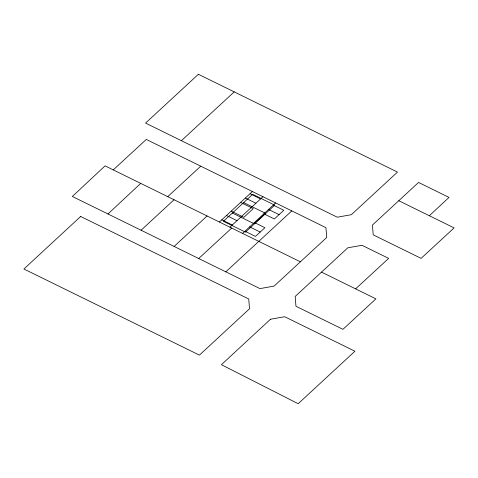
<?xml version="1.0" encoding="UTF-8"?>
<svg xmlns="http://www.w3.org/2000/svg" width="478" height="478" viewBox="0 0 478 478"><rect width="100%" height="100%" fill="white"/><g stroke="black" fill="none" stroke-linecap="round" stroke-linejoin="round"><path stroke-width="0.72" d="M107.974 213.977L140.705 183.385M429.334 215.739L449.021 197.414L418.555 182.447L372.434 225.048L373.21 234.853L421.094 258.359L454.1 227.898L398.783 200.73M141.088 230.235L174.046 199.75M113.256 169.899L146.292 139.439L325.936 227.653L326.725 237.482L274.109 286.095L259.966 288.604L72.339 196.476L105.07 165.872L300.393 261.807M181.395 140.681L234.214 91.884M167.718 196.649L200.754 166.183M174.112 246.445L207.088 215.978M219.396 222.025L252.396 191.529M229.936 227.193L262.96 196.721M198.723 258.532L231.711 228.06M242.591 233.401L275.603 202.935M225.831 271.839L291.795 210.894M355.59 288.879L388.65 258.389L361.971 245.292L347.829 247.795L295.183 296.45L295.96 306.255L342.941 329.33L375.923 298.852L321.509 272.125M250.078 193.704L260.612 198.884M273.255 205.098L283.795 210.272L274.354 218.984L263.82 213.809M245.357 198.059L255.897 203.24M268.534 209.454L279.074 214.628M243.69 202.582L265.451 213.278L254.135 223.734L232.362 213.033M240.637 202.415L253.28 208.629L243.846 217.341L231.203 211.127M254.38 222.515L264.914 227.695L255.479 236.407L244.939 231.227M226.482 215.482L237.016 220.663M249.659 226.871L260.199 232.051M221.762 219.838L232.302 225.013M80.663 216.474L23.9 269.006L199.416 355.124L249.522 308.782L248.721 298.971L80.663 216.474M270.524 319.232L221.416 364.69L298.176 403.719L354.933 351.228L284.667 316.723L270.524 319.232M198.388 74.281L145.563 123.091L337.253 217.191L351.36 214.694L397.475 172.092L198.388 74.281M252.641 194.319L223.411 221.296L245.483 232.141L274.713 205.164L252.641 194.319"/></g></svg>
